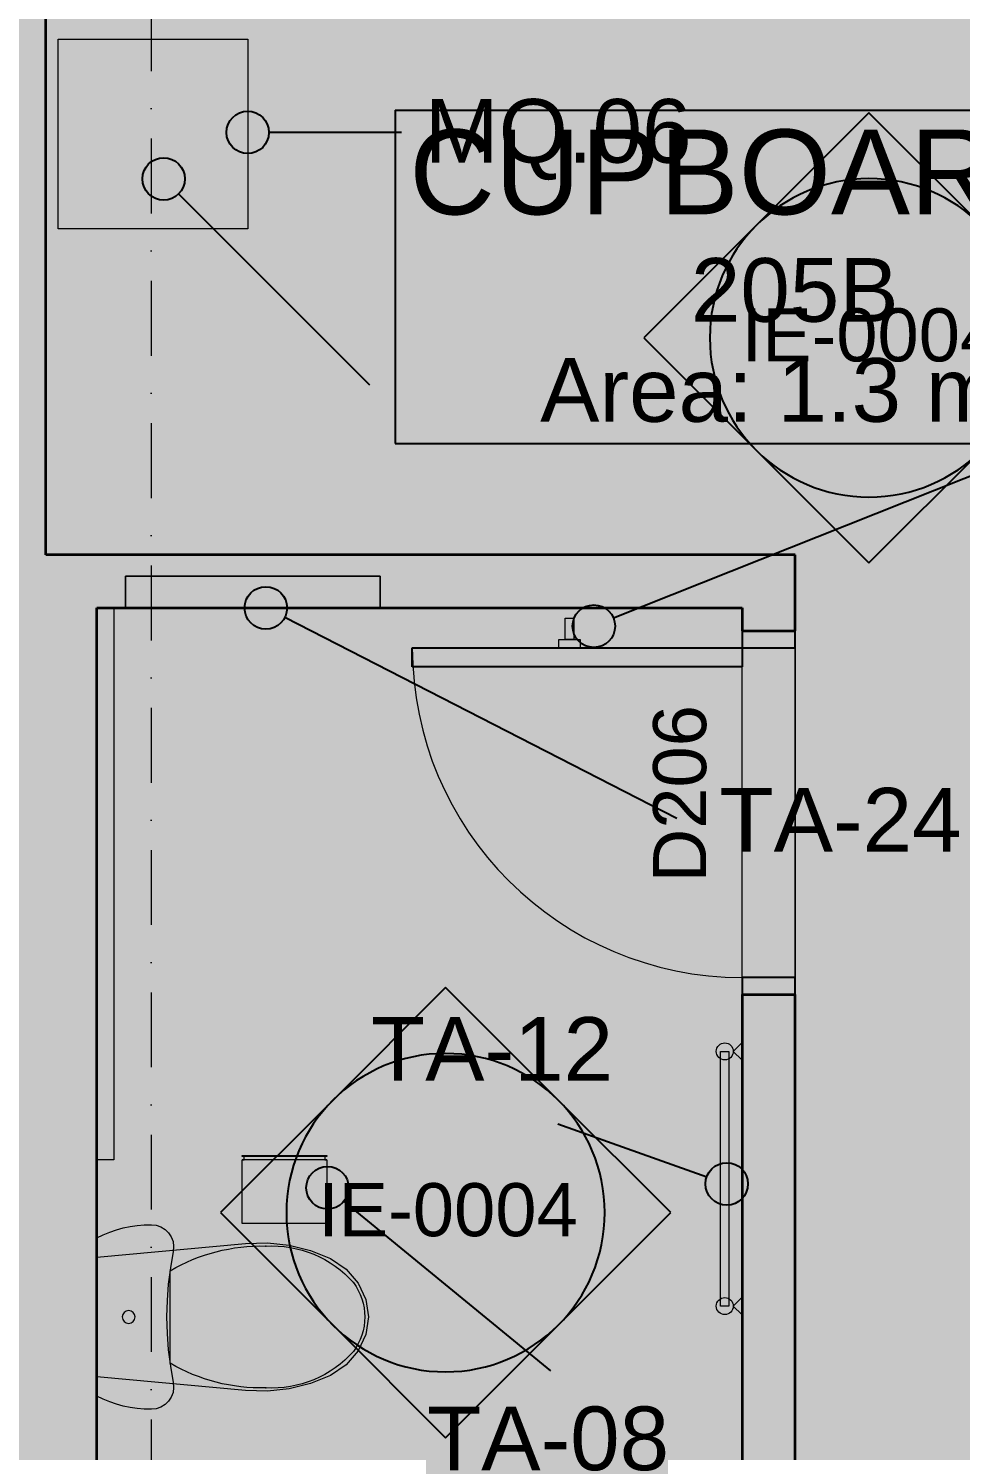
# Model space of a CAD drawing. Header units: millimetres. Extents: x -14278 to 101222, y -22378 to 34603.
# Drawn here: x 67727 to 69923, y 7339 to 10689 of the extents above; entities that cross this region are included whole.
import ezdxf
from ezdxf.enums import TextEntityAlignment as Align

# ---------------------------------------------------------------- set-up
doc = ezdxf.new("R2010")
doc.units = ezdxf.units.MM
doc.header["$MEASUREMENT"] = 0
doc.linetypes.add('Dot & Dashed', pattern=[335.138881, 176.388884, -88.194442, 0, -70.555556])
for name, color, linetype in [('A-Zz_20_10_90-T_TextFFEInternal', 7, 'Continuous'), ('A-Zz_60_50_30-P_MarkerInteriorElevation', 7, 'Continuous'), ('NewA-Ee_25_10-M_WallsInternal', 7, 'Continuous'), ('NewA-Ee_30_40-M_Floors', 7, 'Continuous'), ('NewA-Ee_40_20-M_GeneralFFAndEInternalEquipment', 7, 'Continuous'), ('NewA-Ee_40_20-M_GeneralFFAndEInternalMovable', 7, 'Continuous'), ('NewA-Ee_40_20-M_GeneralFFAndEInternalSanitary', 7, 'Continuous'), ('NewA-SL-M_SpacesInternal', 7, 'Continuous'), ('NewA-Ss_30_25-M_CeilingAndSoffitSystems', 7, 'Continuous'), ('NewA-Zz_20_10_90-T_TextFFEInternal', 7, 'Continuous'), ('NewA-Zz_35_40_80-M_GridStructural', 7, 'Continuous'), ('NewA-Zz_50_90_00-M_GrossInternal', 7, 'Continuous')]:
    doc.layers.add(name, color=color, linetype=linetype)
doc.styles.add('GENERATED_STYLE_1', font='')
doc.styles.get('GENERATED_STYLE_1').set_extended_font_data('Arial')

# ---------------------------------------------------------------- blocks, each defined once
blk = doc.blocks.new('Slab_29_2', base_point=(91916.9, 4903.2))
at = {"layer": 'NewA-Ee_30_40-M_Floors', "linetype": 'Continuous', "lineweight": 13}
blk.add_hatch(color=254, dxfattribs=at).paths.add_polyline_path([(91916.9, 4903.2), (91916.9, 11200.4), (94366.6, 11200.4), (94366.6, 13452.5), (59817.2, 13452.5), (59817.2, 4903.2)])
blk = doc.blocks.new('BEDROOM_205_31_2', base_point=(69349.6, 12917.8))
at = {"layer": 'NewA-SL-M_SpacesInternal', "color": 253, "linetype": 'Continuous', "lineweight": 13}
for p, q in [((67768.4, 13452.5), (67768.4, 9449.1)), ((67768.4, 9449.1), (67888.5, 9449.1)), ((67888.5, 9449.1), (69533.7, 9449.1)), ((69533.7, 9449.1), (69533.7, 6498.1))]:
    blk.add_line(p, q, dxfattribs=at)
at = {"layer": 'NewA-SL-M_SpacesInternal', "color": 5, "lineweight": 70, "style": 'GENERATED_STYLE_1'}
for tag, height, p in [('ROOM_NAME', 200, (69349.6, 13225.6)), ('ROOM_NUMBER', 150, (69349.6, 12922.8)), ('adj_text', 150, (69349.6, 12687.1))]:
    blk.add_attdef(tag, text='', height=height, dxfattribs=at).set_placement(p, align=Align.TOP_CENTER)
blk = doc.blocks.new('BATH_206_42_2', base_point=(68388.7, 5734.3))
at = {"layer": 'NewA-SL-M_SpacesInternal', "color": 253, "linetype": 'Continuous', "lineweight": 13}
for p, q in [((68556.1, 9399.1), (67956.1, 9399.1)), ((67956.1, 9399.1), (67956.1, 9324.1)), ((68556.1, 9324.1), (68556.1, 9399.1)), ((67895.9, 9324.1), (67888.5, 9324.1)), ((67888.5, 9324.1), (67888.5, 6498.1)), ((67956.1, 9324.1), (67895.9, 9324.1)), ((69408.7, 9324.1), (68556.1, 9324.1)), ((69408.7, 6792), (69408.7, 9324.1))]:
    blk.add_line(p, q, dxfattribs=at)
at = {"layer": 'NewA-SL-M_SpacesInternal', "color": 5, "lineweight": 70, "style": 'GENERATED_STYLE_1'}
for tag, height, p in [('ROOM_NAME', 200, (68388.7, 6042.1)), ('ROOM_NUMBER', 150, (68388.7, 5739.3)), ('adj_text', 150, (68388.7, 5503.6))]:
    blk.add_attdef(tag, text='', height=height, dxfattribs=at).set_placement(p, align=Align.TOP_CENTER)
blk = doc.blocks.new('CUPBOARD 1_205B_51_2', base_point=(69532.6, 10143.2))
at = {"layer": 'NewA-SL-M_SpacesInternal', "linetype": 'Continuous'}
for p, q in [((68591, 10496.8), (68591, 10182.5)), ((68591, 10496.8), (70474.3, 10496.8)), ((70474.3, 10496.8), (70474.3, 10182.5)), ((68591, 10182.5), (68591, 9946.8)), ((70474.3, 10182.5), (70474.3, 9946.8)), ((68591, 9946.8), (68591, 9711.1)), ((70474.3, 9946.8), (70474.3, 9711.1)), ((68591, 9711.1), (70474.3, 9711.1))]:
    blk.add_line(p, q, dxfattribs=at)
at = {"layer": 'NewA-SL-M_SpacesInternal', "color": 253, "linetype": 'Continuous', "lineweight": 13}
for p, q in [((70897.4, 9324.1), (70897.4, 7433.7)), ((71598.5, 9324.1), (70897.4, 9324.1)), ((71598.5, 7433.7), (71598.5, 9324.1)), ((70897.4, 7433.7), (71598.5, 7433.7))]:
    blk.add_line(p, q, dxfattribs=at)
at = {"layer": 'NewA-SL-M_SpacesInternal', "color": 5, "lineweight": 70, "style": 'GENERATED_STYLE_1'}
for tag, height, p in [('ROOM_NAME', 200, (69532.6, 10451.1)), ('ROOM_NUMBER', 150, (69532.6, 10148.2)), ('adj_text', 150, (69532.6, 9912.5))]:
    blk.add_attdef(tag, text='', height=height, dxfattribs=at).set_placement(p, align=Align.TOP_CENTER)
blk = doc.blocks.new('Slab_35_2', base_point=(67888.5, 6498.1))
at = {"layer": 'NewA-Ss_30_25-M_CeilingAndSoffitSystems', "linetype": 'Continuous', "lineweight": 0}
blk.add_hatch(color=255, dxfattribs=at).paths.add_polyline_path([(67888.5, 6498.1), (69408.7, 6498.1), (69408.7, 9324.1), (67888.5, 9324.1)])
at = {"layer": 'NewA-Ss_30_25-M_CeilingAndSoffitSystems', "color": 6, "linetype": 'Continuous', "lineweight": 13, "flags": 128}
blk.add_lwpolyline([(67888.5, 6498.1), (69408.7, 6498.1), (69408.7, 9324.1), (67888.5, 9324.1)], close=True, dxfattribs=at)
blk = doc.blocks.new('Slab_40_2', base_point=(67768.4, 13452.5))
at = {"layer": 'NewA-Ss_30_25-M_CeilingAndSoffitSystems', "linetype": 'Continuous', "lineweight": 0}
blk.add_hatch(color=255, dxfattribs=at).paths.add_polyline_path([(67768.4, 13452.5), (67768.4, 9449.1), (69533.7, 9449.1), (69533.7, 6498.1), (70772.4, 6498.1), (70772.4, 9449.1), (71598.5, 9449.1), (71598.5, 13452.5)])
at = {"layer": 'NewA-Ss_30_25-M_CeilingAndSoffitSystems', "color": 6, "linetype": 'Continuous', "lineweight": 13, "flags": 128}
blk.add_lwpolyline([(67768.4, 13452.5), (71598.5, 13452.5), (71598.5, 9449.1), (70772.4, 9449.1), (70772.4, 6498.1), (69533.7, 6498.1), (69533.7, 9449.1), (67768.4, 9449.1)], close=True, dxfattribs=at)
blk = doc.blocks.new('Wall_83_2', base_point=(67618.4, 13452.5))
at = {"layer": 'NewA-Ee_25_10-M_WallsInternal', "color": 92, "linetype": 'Continuous', "lineweight": 35, "flags": 128}
blk.add_lwpolyline([(67768.4, 9449.1), (67768.4, 13452.5)], dxfattribs=at)
blk = doc.blocks.new('Wall_92_2', base_point=(69533.7, 9449.1))
at = {"layer": 'NewA-Ee_25_10-M_WallsInternal', "color": 92, "linetype": 'Continuous', "lineweight": 35, "flags": 128}
for points in [[(69533.7, 9449.1), (67888.5, 9449.1)], [(67888.5, 9324.1), (69408.7, 9324.1)]]:
    blk.add_lwpolyline(points, dxfattribs=at)
blk = doc.blocks.new('Wall Niche Rectangular 19_2')
at = {"layer": 'NewA-Ee_25_10-M_WallsInternal', "color": 92, "linetype": 'Continuous', "lineweight": 35}
for p, q in [((-300, 0), (-300, -75)), ((300, 0), (-300, 0)), ((300, -75), (300, 0)), ((-300, -75), (300, -75))]:
    blk.add_line(p, q, dxfattribs=at)
at = {"layer": 'NewA-Ee_25_10-M_WallsInternal', "linetype": 'Continuous'}
blk.add_line((-300, 0), (300, 0), dxfattribs=at)
blk = doc.blocks.new('Wall_93_2', base_point=(67895.9, 9449.1))
at = {"layer": 'NewA-Ee_25_10-M_WallsInternal', "color": 92, "linetype": 'Continuous', "lineweight": 35}
for p, q in [((67420.9, 9399.1), (66820.9, 9399.1)), ((66820.9, 9324.1), (66820.9, 9399.1)), ((67420.9, 9324.1), (67420.9, 9399.1))]:
    blk.add_line(p, q, dxfattribs=at)
at = {"layer": 'NewA-Ee_25_10-M_WallsInternal', "color": 92, "linetype": 'Continuous', "lineweight": 35, "flags": 128}
for points in [[(67618.4, 9449.1), (65843.4, 9449.1)], [(67895.9, 9449.1), (67768.4, 9449.1)], [(65968.4, 9324.1), (66820.9, 9324.1)], [(67420.9, 9324.1), (67488.5, 9324.1)], [(67888.5, 9324.1), (67895.9, 9324.1)]]:
    blk.add_lwpolyline(points, dxfattribs=at)
at = {"layer": 'NewA-Ee_25_10-M_WallsInternal', "linetype": 'Continuous', "zscale": 1000, "rotation": 180}
blk.add_blockref('Wall Niche Rectangular 19_2', (67120.9, 9324.1), dxfattribs=at)
blk = doc.blocks.new('Door 19_3')
at = {"layer": 'NewA-Ee_25_10-M_WallsInternal', "linetype": 'Continuous'}
for p, q in [((343.5, 0), (343.5, 777)), ((343.5, 777), (388.5, 777)), ((388.5, 777), (388.5, 0)), ((-388.5, 0), (-428.5, 0)), ((-428.5, 0), (-428.5, -125)), ((-388.5, -125), (-388.5, 0)), ((388.5, 0), (343.5, 0)), ((428.5, 0), (388.5, 0)), ((388.5, 0), (388.5, -125)), ((428.5, -125), (428.5, 0)), ((-428.5, -125), (-388.5, -125)), ((388.5, -125), (428.5, -125))]:
    blk.add_line(p, q, dxfattribs=at)
at = {"layer": 'NewA-Ee_25_10-M_WallsInternal', "color": 92, "linetype": 'Continuous', "lineweight": 35}
for p, q in [((-428.5, 0), (-428.5, -125)), ((428.5, 0), (428.5, -125))]:
    blk.add_line(p, q, dxfattribs=at)
at = {"layer": 'NewA-Ee_25_10-M_WallsInternal', "color": 6, "linetype": 'Continuous', "lineweight": 13}
blk.add_arc((388.5, 0), 777, 90, 180, dxfattribs=at)
blk = doc.blocks.new('D Marker 19')
at = {"layer": 'NewA-Ee_25_10-M_WallsInternal', "style": 'GENERATED_STYLE_1'}
blk.add_attdef('AC_WIDO_ID', text='', height=125, dxfattribs=at).set_placement((-262.1, 94.8), align=Align.BOTTOM_LEFT)
blk = doc.blocks.new('Wall_99_2', base_point=(69533.7, 9449.1))
at = {"layer": 'NewA-Ee_25_10-M_WallsInternal', "color": 92, "linetype": 'Continuous', "lineweight": 35}
for p, q in [((69408.7, 9270.4), (69533.7, 9270.4)), ((69408.7, 8413.4), (69533.7, 8413.4))]:
    blk.add_line(p, q, dxfattribs=at)
at = {"layer": 'NewA-Ee_25_10-M_WallsInternal', "color": 92, "linetype": 'Continuous', "lineweight": 35, "flags": 128}
for points in [[(69533.7, 9270.4), (69533.7, 9449.1)], [(69408.7, 9324.1), (69408.7, 9270.4)], [(69408.7, 8413.4), (69408.7, 6498.1)], [(69533.7, 6498.1), (69533.7, 8413.4)]]:
    blk.add_lwpolyline(points, dxfattribs=at)
at = {"layer": 'NewA-Ee_25_10-M_WallsInternal', "linetype": 'Continuous', "zscale": 1000, "rotation": 89.99999999999997}
blk.add_blockref('Door 19_3', (69408.7, 8841.9), dxfattribs=at)
at = {"layer": 'NewA-Ee_25_10-M_WallsInternal'}
ref = blk.add_blockref('D Marker 19', (69533.7, 8841.9), dxfattribs=dict(at, rotation=270))
ref.add_attrib('AC_WIDO_ID', 'D206', dxfattribs={"color": 7, "height": 125, "rotation": 90, "style": 'GENERATED_STYLE_1'}).set_placement((69361.4, 8677.7), align=Align.BOTTOM_LEFT)
blk = doc.blocks.new('Wall_121_2', base_point=(67888.5, 9449.1))
at = {"layer": 'NewA-Ee_25_10-M_WallsInternal', "color": 92, "linetype": 'Continuous', "lineweight": 35, "flags": 128}
for points in [[(67488.5, 9324.1), (67488.5, 6498.1)], [(67888.5, 6498.1), (67888.5, 9324.1)]]:
    blk.add_lwpolyline(points, dxfattribs=at)
blk = doc.blocks.new('Standard grid marker')
at = {"layer": 'NewA-Zz_35_40_80-M_GridStructural', "color": 6, "linetype": 'Dot & Dashed', "lineweight": 13}
blk.add_line((1000, 0), (18130.8, 0), dxfattribs=at)
at = {"layer": 'NewA-Zz_35_40_80-M_GridStructural', "style": 'GENERATED_STYLE_1'}
blk.add_attdef('AC_MarkerText_1', text='', height=250, rotation=90, dxfattribs=at).set_placement((-250, 14.3), align=Align.MIDDLE_CENTER)
blk = doc.blocks.new('Rectangular Table 01 19_3')
at = {"layer": 'NewA-Ee_40_20-M_GeneralFFAndEInternalMovable', "color": 1, "linetype": 'Continuous', "lineweight": 18}
for p, q in [((446.6, 446.6), (0, 446.6)), ((0, 446.6), (0, 0)), ((446.6, 0), (446.6, 446.6)), ((0, 0), (446.6, 0))]:
    blk.add_line(p, q, dxfattribs=at)
blk = doc.blocks.new('Wall Hanging Rack 19')
at = {"layer": 'NewA-Ee_40_20-M_GeneralFFAndEInternalEquipment', "color": 1, "linetype": 'Continuous', "lineweight": 18}
for p, q in [((25, 0), (-25, 0)), ((-25, 0), (-25, -20)), ((25, -20), (25, 0)), ((-25, -20), (25, -20)), ((10, -20), (-10, -20)), ((-10, -20), (-10, -70)), ((10, -70), (10, -20)), ((-10, -70), (10, -70))]:
    blk.add_line(p, q, dxfattribs=at)
blk = doc.blocks.new('Towel Rack 19')
at = {"layer": 'NewA-Ee_40_20-M_GeneralFFAndEInternalEquipment', "color": 1, "linetype": 'Continuous', "lineweight": 18}
for p, q in [((-280, 0), (-320, 0)), ((-320, 0), (-300, -20)), ((-300, -20), (-280, 0)), ((320, 0), (280, 0)), ((280, 0), (300, -20)), ((300, -20), (320, 0)), ((300, -30), (-300, -30)), ((-300, -30), (-300, -50)), ((300, -50), (300, -30)), ((-300, -50), (300, -50))]:
    blk.add_line(p, q, dxfattribs=at)
for centre, start, end in [((-300, -40), 0, 180), ((300, -40), 0, 180), ((-300, -40), 180, 0), ((300, -40), 180, 0)]:
    blk.add_arc(centre, 20, start, end, dxfattribs=at)
blk = doc.blocks.new('Toilet Paper Dispenser 19')
at = {"layer": 'NewA-Ee_40_20-M_GeneralFFAndEInternalEquipment', "color": 1, "linetype": 'Continuous', "lineweight": 18}
for p, q in [((200, 0), (0, 0)), ((0, 0), (0, -2)), ((200, -2), (200, 0)), ((0, -2), (5, -2)), ((0, -2), (200, -2)), ((5, -10), (0, -10)), ((0, -10), (0, -160)), ((0, -10), (200, -10)), ((5, -2), (5, -10)), ((195, -10), (195, -2)), ((195, -2), (200, -2)), ((200, -10), (195, -10)), ((200, -160), (200, -10)), ((0, -160), (200, -160))]:
    blk.add_line(p, q, dxfattribs=at)
blk = doc.blocks.new('Cabinet Wall Single Door 19')
at = {"layer": 'NewA-Ee_40_20-M_GeneralFFAndEInternalEquipment', "color": 1, "linetype": 'Continuous', "lineweight": 18}
for p, q in [((600, 75), (0, 75)), ((0, 75), (0, 0)), ((600, 0), (600, 75)), ((0, 0), (600, 0))]:
    blk.add_line(p, q, dxfattribs=at)
blk = doc.blocks.new('WC 19')
at = {"layer": 'NewA-Ee_40_20-M_GeneralFFAndEInternalSanitary', "color": 1, "linetype": 'Continuous', "lineweight": 18}
for p, q in [((-186.8, -25), (-193.9, -40.1)), ((186.8, -25), (-186.8, -25)), ((-141, -25), (-173.3, -375.4)), ((141, -25), (-141, -25)), ((173.3, -375.4), (141, -25)), ((193.9, -40.1), (186.8, -25)), ((-200.1, -55.5), (-205.4, -71.3)), ((-193.9, -40.1), (-200.1, -55.5)), ((200.1, -55.5), (193.9, -40.1)), ((205.4, -71.3), (200.1, -55.5)), ((-209.7, -87.4), (-213.1, -103.7)), ((-205.4, -71.3), (-209.7, -87.4)), ((209.7, -87.4), (205.4, -71.3)), ((213.1, -103.7), (209.7, -87.4)), ((-215.5, -120.2), (-217, -136.8)), ((-213.1, -103.7), (-215.5, -120.2)), ((215.5, -120.2), (213.1, -103.7)), ((217, -136.8), (215.5, -120.2)), ((-217, -136.8), (-217.5, -153.5)), ((-217.5, -153.5), (-216.2, -165)), ((-216.2, -165), (-212.4, -176)), ((212.4, -176), (216.2, -165)), ((216.2, -165), (217.5, -153.5)), ((217.5, -153.5), (217, -136.8)), ((-212.4, -176), (-206.3, -185.9)), ((-206.3, -185.9), (-198.2, -194.1)), ((-198.2, -194.1), (-188.5, -200.5)), ((-188.5, -200.5), (-177.6, -204.5)), ((-154.5, -205), (-116.2, -198.2)), ((-116.2, -198.2), (-77.6, -193.3)), ((0, -198), (-108.9, -198)), ((-77.6, -193.3), (-38.9, -190.4)), ((-38.9, -190.4), (0, -189.4)), ((0, -189.4), (38.9, -190.4)), ((108.9, -198), (0, -198)), ((38.9, -190.4), (77.6, -193.3)), ((77.6, -193.3), (116.2, -198.2)), ((116.2, -198.2), (154.5, -205)), ((177.6, -204.5), (188.5, -200.5)), ((188.5, -200.5), (198.2, -194.1)), ((198.2, -194.1), (206.3, -185.9)), ((206.3, -185.9), (212.4, -176)), ((-177.6, -204.5), (-166.1, -206)), ((-166.1, -206), (-154.5, -205)), ((154.5, -205), (166.1, -206)), ((166.1, -206), (177.6, -204.5)), ((-173.3, -375.4), (-174.9, -427.1)), ((174.9, -427.1), (173.3, -375.4)), ((-174.9, -427.1), (-169.4, -478.4)), ((169.4, -478.4), (174.9, -427.1)), ((-169.4, -478.4), (-157, -528.2)), ((157, -528.2), (169.4, -478.4)), ((-157, -528.2), (-138, -575.1)), ((138, -575.1), (157, -528.2)), ((-138, -575.1), (-112.4, -612.3)), ((112.4, -612.3), (138, -575.1)), ((-112.4, -612.3), (-79.4, -640.8)), ((79.4, -640.8), (112.4, -612.3)), ((81.1, -629.6), (81.1, -629.6)), ((-79.4, -640.8), (-41, -658.8)), ((-41, -658.8), (0, -665)), ((0, -656.4), (0, -656.4)), ((0, -665), (41, -658.8)), ((41, -658.8), (79.4, -640.8))]:
    blk.add_line(p, q, dxfattribs=at)
blk.add_circle((0, -100), 15, dxfattribs=at)
for centre, radius, start, end in [((258.1, -412.9), 425.4, 149.6518, 181.3539), ((-258.1, -412.9), 425.4, 358.6461, 30.3482), ((89.5, -437.3), 257, 176.8048, 228.4245), ((-89.5, -437.3), 257, 311.5755, 3.1952), ((0.8, -517.8), 138.6, 233.7772, 269.6644), ((-0.8, -517.8), 138.6, 270.3356, 306.2228)]:
    blk.add_arc(centre, radius, start, end, dxfattribs=at)
for p in [(108.9, -198), (-167, -423), (167, -423), (-81.1, -629.6)]:
    blk.add_point(p, dxfattribs=at)
blk = doc.blocks.new('Mirror 19_5')
at = {"layer": 'NewA-Ee_40_20-M_GeneralFFAndEInternalEquipment', "color": 1, "linetype": 'Continuous', "lineweight": 18}
for p, q in [((1300, 40), (0, 40)), ((0, 40), (0, 0)), ((1300, 40), (0, 40)), ((0, 40), (0, 0)), ((1300, 0), (1300, 40)), ((1300, 0), (1300, 40)), ((0, 0), (1300, 0)), ((0, 0), (1300, 0))]:
    blk.add_line(p, q, dxfattribs=at)
blk = doc.blocks.new('Line_119_2', base_point=(68606.5, 10444.3))
at = {"layer": 'NewA-Zz_20_10_90-T_TextFFEInternal', "linetype": 'Continuous'}
blk.add_hatch(color=256, dxfattribs=at).paths.add_polyline_path([(68293.9, 10444.3), (68290.1, 10463.4), (68279.2, 10479.6), (68263, 10490.5), (68243.9, 10494.3), (68224.7, 10490.5), (68208.5, 10479.6), (68197.7, 10463.4), (68193.9, 10444.3), (68197.7, 10425.2), (68208.5, 10408.9), (68224.7, 10398.1), (68243.9, 10394.3), (68263, 10398.1), (68279.2, 10408.9), (68290.1, 10425.2)])
blk.add_line((68606.5, 10444.3), (68293.9, 10444.3), dxfattribs=at)
blk.add_circle((68243.9, 10444.3), 50, dxfattribs=at)
blk = doc.blocks.new('Line_120_2', base_point=(68531.4, 9849.2))
at = {"layer": 'NewA-Zz_20_10_90-T_TextFFEInternal', "linetype": 'Continuous'}
blk.add_hatch(color=256, dxfattribs=at).paths.add_polyline_path([(68095.9, 10334.7), (68092.1, 10353.8), (68081.2, 10370), (68065, 10380.9), (68045.9, 10384.7), (68026.7, 10380.9), (68010.5, 10370), (67999.7, 10353.8), (67995.9, 10334.7), (67999.7, 10315.5), (68010.5, 10299.3), (68026.7, 10288.5), (68045.9, 10284.7), (68065, 10288.5), (68081.2, 10299.3), (68092.1, 10315.5)])
blk.add_line((68531.4, 9849.2), (68081.2, 10299.3), dxfattribs=at)
blk.add_circle((68045.9, 10334.7), 50, dxfattribs=at)
blk = doc.blocks.new('Line_146_2', base_point=(68957.8, 7527))
at = {"layer": 'NewA-Zz_20_10_90-T_TextFFEInternal', "linetype": 'Continuous'}
blk.add_hatch(color=256, dxfattribs=at).paths.add_polyline_path([(68481.9, 7958), (68478.1, 7977.1), (68467.2, 7993.4), (68451, 8004.2), (68431.9, 8008), (68412.7, 8004.2), (68396.5, 7993.4), (68385.7, 7977.1), (68381.9, 7958), (68385.7, 7938.9), (68396.5, 7922.7), (68412.7, 7911.8), (68431.9, 7908), (68451, 7911.8), (68467.2, 7922.7), (68478.1, 7938.9)])
blk.add_line((68957.8, 7527), (68470.6, 7926.3), dxfattribs=at)
blk.add_circle((68431.9, 7958), 50, dxfattribs=at)
blk = doc.blocks.new('Line_153_2', base_point=(69254.7, 8828.2))
at = {"layer": 'NewA-Zz_20_10_90-T_TextFFEInternal', "linetype": 'Continuous'}
blk.add_hatch(color=256, dxfattribs=at).paths.add_polyline_path([(68336.7, 9324.1), (68332.9, 9343.3), (68322.1, 9359.5), (68305.8, 9370.3), (68286.7, 9374.1), (68267.6, 9370.3), (68251.3, 9359.5), (68240.5, 9343.3), (68236.7, 9324.1), (68240.5, 9305), (68251.3, 9288.8), (68267.6, 9278), (68286.7, 9274.1), (68305.8, 9278), (68322.1, 9288.8), (68332.9, 9305)])
blk.add_line((69254.7, 8828.2), (68331.2, 9301.3), dxfattribs=at)
blk.add_circle((68286.7, 9324.1), 50, dxfattribs=at)
blk = doc.blocks.new('Line_155_2', base_point=(70105.5, 9697.6))
at = {"layer": 'NewA-Zz_20_10_90-T_TextFFEInternal', "linetype": 'Continuous'}
blk.add_hatch(color=256, dxfattribs=at).paths.add_polyline_path([(69109.3, 9281.1), (69105.5, 9300.2), (69094.6, 9316.4), (69078.4, 9327.3), (69059.3, 9331.1), (69040.2, 9327.3), (69023.9, 9316.4), (69013.1, 9300.2), (69009.3, 9281.1), (69013.1, 9261.9), (69023.9, 9245.7), (69040.2, 9234.9), (69059.3, 9231.1), (69078.4, 9234.9), (69094.6, 9245.7), (69105.5, 9261.9)])
blk.add_line((70105.5, 9697.6), (69105.7, 9299.6), dxfattribs=at)
blk.add_circle((69059.3, 9281.1), 50, dxfattribs=at)
blk = doc.blocks.new('Line_167_2', base_point=(68974.7, 8108.6))
at = {"layer": 'NewA-Zz_20_10_90-T_TextFFEInternal', "linetype": 'Continuous'}
blk.add_hatch(color=256, dxfattribs=at).paths.add_polyline_path([(69422.4, 7967.1), (69418.6, 7986.3), (69407.7, 8002.5), (69391.5, 8013.3), (69372.4, 8017.1), (69353.2, 8013.3), (69337, 8002.5), (69326.2, 7986.3), (69322.4, 7967.1), (69326.2, 7948), (69337, 7931.8), (69353.2, 7920.9), (69372.4, 7917.1), (69391.5, 7920.9), (69407.7, 7931.8), (69418.6, 7948)])
blk.add_line((68974.7, 8108.6), (69325.3, 7983.9), dxfattribs=at)
blk.add_circle((69372.4, 7967.1), 50, dxfattribs=at)
blk = doc.blocks.new('Interior Elevation_2_2', base_point=(67802.6, 8757.5))
at = {"layer": 'A-Zz_60_50_30-P_MarkerInteriorElevation', "linetype": 'Continuous'}
for points in [[(68975.2, 8164.5), (68710, 8429.7), (68444.9, 8164.5, -0.414214)], [(68444.9, 8164.5), (68179.7, 7899.4), (68444.9, 7634.2, -0.414214)], [(68975.2, 7634.2), (69240.4, 7899.4), (68975.2, 8164.5, -0.414214)], [(68444.9, 7634.2), (68710, 7369), (68975.2, 7634.2, -0.414214)]]:
    blk.add_hatch(color=256, dxfattribs=at).paths.add_polyline_path(points)
for p, q in [((68710, 8429.7), (68444.9, 8164.5)), ((68975.2, 8164.5), (68710, 8429.7)), ((68444.9, 8164.5), (68179.7, 7899.4)), ((69240.4, 7899.4), (68975.2, 8164.5)), ((68179.7, 7899.4), (68444.9, 7634.2)), ((68975.2, 7634.2), (69240.4, 7899.4)), ((68444.9, 7634.2), (68710, 7369)), ((68710, 7369), (68975.2, 7634.2))]:
    blk.add_line(p, q, dxfattribs=at)
for start, end in [(0, 180), (180, 0)]:
    blk.add_arc((68710, 7899.4), 375, start, end, dxfattribs=at)
at = {"layer": 'A-Zz_60_50_30-P_MarkerInteriorElevation', "color": 5, "lineweight": 70, "insert": (68409.8, 7905.5), "char_height": 125, "attachment_point": 4, "style": 'GENERATED_STYLE_1'}
blk.add_mtext('\\A1;{\\fArial|b0|i0|c0|p34;IE-0004}', dxfattribs=at)
blk = doc.blocks.new('Interior Elevation_3_2', base_point=(67595.3, 12292.3))
at = {"layer": 'A-Zz_60_50_30-P_MarkerInteriorElevation', "linetype": 'Continuous'}
for points in [[(69972.6, 10225.5), (69707.5, 10490.6), (69442.3, 10225.5, -0.414214)], [(69442.3, 10225.5), (69177.1, 9960.3), (69442.3, 9695.1, -0.414214)], [(69972.6, 9695.1), (70237.8, 9960.3), (69972.6, 10225.5, -0.414214)], [(69442.3, 9695.1), (69707.5, 9430), (69972.6, 9695.1, -0.414214)]]:
    blk.add_hatch(color=256, dxfattribs=at).paths.add_polyline_path(points)
for p, q in [((69707.5, 10490.6), (69442.3, 10225.5)), ((69972.6, 10225.5), (69707.5, 10490.6)), ((69442.3, 10225.5), (69177.1, 9960.3)), ((70237.8, 9960.3), (69972.6, 10225.5)), ((69177.1, 9960.3), (69442.3, 9695.1)), ((69972.6, 9695.1), (70237.8, 9960.3)), ((69442.3, 9695.1), (69707.5, 9430)), ((69707.5, 9430), (69972.6, 9695.1))]:
    blk.add_line(p, q, dxfattribs=at)
for start, end in [(0, 180), (180, 0)]:
    blk.add_arc((69707.5, 9960.3), 375, start, end, dxfattribs=at)
at = {"layer": 'A-Zz_60_50_30-P_MarkerInteriorElevation', "color": 5, "lineweight": 70, "insert": (69407.3, 9966.4), "char_height": 125, "attachment_point": 4, "style": 'GENERATED_STYLE_1'}
blk.add_mtext('\\A1;{\\fArial|b0|i0|c0|p34;IE-0004}', dxfattribs=at)
blk = doc.blocks.new('Label_201_2', base_point=(68550.1, 10607.2))
at = {"layer": 'A-Zz_20_10_90-T_TextFFEInternal', "insert": (68975.1, 10522.9), "char_height": 150, "attachment_point": 2, "style": 'GENERATED_STYLE_1'}
blk.add_mtext('\\fArial|b0|i0|c0|p34;MQ.06\\fArial|b0|i0|c0|p34;\\fArial|b0|i0|c0|p34;\\fArial|b0|i0|c0|p34;\\fArial|b0|i0|c0|p34;\\fArial|b0|i0|c0|p34;\\fArial|b0|i0|c0|p34;\\fArial|b0|i0|c0|p34;\\fArial|b0|i0|c0|p34;\\fArial|b0|i0|c0|p34;\\fArial|b0|i0|c0|p34;\\fArial|b0|i0|c0|p34;\\fArial|b0|i0|c0|p34;\\fArial|b0|i0|c0|p34;\\fArial|b0|i0|c0|p34;\\fArial|b0|i0|c0|p34;\\fArial|b0|i0|c0|p34;\\fArial|b0|i0|c0|p34;\\fArial|b0|i0|c0|p34;\\fArial|b0|i0|c0|p34;\\fArial|b0|i0|c0|p34;\\fArial|b0|i0|c0|p34;\\fArial|b0|i0|c0|p34;\\fArial|b0|i0|c0|p34;\\fArial|b0|i0|c0|p34;\\fArial|b0|i0|c0|p34;\\fArial|b0|i0|c0|p34;\\fArial|b0|i0|c0|p34;\\fArial|b0|i0|c0|p34;\\fArial|b0|i0|c0|p34;}', dxfattribs=at)
blk = doc.blocks.new('Label_214_2', base_point=(68526.4, 7527))
at = {"layer": 'A-Zz_20_10_90-T_TextFFEInternal', "insert": (68951.4, 7442.7), "char_height": 150, "attachment_point": 2, "style": 'GENERATED_STYLE_1'}
blk.add_mtext('\\fArial|b0|i0|c0|p34;TA-08\\fArial|b0|i0|c0|p34;\\fArial|b0|i0|c0|p34;\\fArial|b0|i0|c0|p34;\\fArial|b0|i0|c0|p34;\\fArial|b0|i0|c0|p34;\\fArial|b0|i0|c0|p34;\\fArial|b0|i0|c0|p34;\\fArial|b0|i0|c0|p34;\\fArial|b0|i0|c0|p34;\\fArial|b0|i0|c0|p34;\\fArial|b0|i0|c0|p34;\\fArial|b0|i0|c0|p34;\\fArial|b0|i0|c0|p34;\\fArial|b0|i0|c0|p34;\\fArial|b0|i0|c0|p34;\\fArial|b0|i0|c0|p34;\\fArial|b0|i0|c0|p34;\\fArial|b0|i0|c0|p34;\\fArial|b0|i0|c0|p34;\\fArial|b0|i0|c0|p34;\\fArial|b0|i0|c0|p34;\\fArial|b0|i0|c0|p34;\\fArial|b0|i0|c0|p34;\\fArial|b0|i0|c0|p34;\\fArial|b0|i0|c0|p34;\\fArial|b0|i0|c0|p34;\\fArial|b0|i0|c0|p34;\\fArial|b0|i0|c0|p34;\\fArial|b0|i0|c0|p34;}', dxfattribs=at)
blk = doc.blocks.new('Label_215_2', base_point=(68394.3, 8444.3))
at = {"layer": 'A-Zz_20_10_90-T_TextFFEInternal', "insert": (68819.3, 8360), "char_height": 150, "attachment_point": 2, "style": 'GENERATED_STYLE_1'}
blk.add_mtext('\\fArial|b0|i0|c0|p34;TA-12\\fArial|b0|i0|c0|p34;\\fArial|b0|i0|c0|p34;\\fArial|b0|i0|c0|p34;\\fArial|b0|i0|c0|p34;\\fArial|b0|i0|c0|p34;\\fArial|b0|i0|c0|p34;\\fArial|b0|i0|c0|p34;\\fArial|b0|i0|c0|p34;\\fArial|b0|i0|c0|p34;\\fArial|b0|i0|c0|p34;\\fArial|b0|i0|c0|p34;\\fArial|b0|i0|c0|p34;\\fArial|b0|i0|c0|p34;\\fArial|b0|i0|c0|p34;\\fArial|b0|i0|c0|p34;\\fArial|b0|i0|c0|p34;\\fArial|b0|i0|c0|p34;\\fArial|b0|i0|c0|p34;\\fArial|b0|i0|c0|p34;\\fArial|b0|i0|c0|p34;\\fArial|b0|i0|c0|p34;\\fArial|b0|i0|c0|p34;\\fArial|b0|i0|c0|p34;\\fArial|b0|i0|c0|p34;\\fArial|b0|i0|c0|p34;\\fArial|b0|i0|c0|p34;\\fArial|b0|i0|c0|p34;\\fArial|b0|i0|c0|p34;\\fArial|b0|i0|c0|p34;}', dxfattribs=at)
blk = doc.blocks.new('Label_217_2', base_point=(69215.3, 8984.4))
at = {"layer": 'A-Zz_20_10_90-T_TextFFEInternal', "insert": (69640.3, 8900.1), "char_height": 150, "attachment_point": 2, "style": 'GENERATED_STYLE_1'}
blk.add_mtext('\\fArial|b0|i0|c0|p34;TA-24\\fArial|b0|i0|c0|p34;\\fArial|b0|i0|c0|p34;\\fArial|b0|i0|c0|p34;\\fArial|b0|i0|c0|p34;\\fArial|b0|i0|c0|p34;\\fArial|b0|i0|c0|p34;\\fArial|b0|i0|c0|p34;\\fArial|b0|i0|c0|p34;\\fArial|b0|i0|c0|p34;\\fArial|b0|i0|c0|p34;\\fArial|b0|i0|c0|p34;\\fArial|b0|i0|c0|p34;\\fArial|b0|i0|c0|p34;\\fArial|b0|i0|c0|p34;\\fArial|b0|i0|c0|p34;\\fArial|b0|i0|c0|p34;\\fArial|b0|i0|c0|p34;\\fArial|b0|i0|c0|p34;\\fArial|b0|i0|c0|p34;\\fArial|b0|i0|c0|p34;\\fArial|b0|i0|c0|p34;\\fArial|b0|i0|c0|p34;\\fArial|b0|i0|c0|p34;\\fArial|b0|i0|c0|p34;\\fArial|b0|i0|c0|p34;\\fArial|b0|i0|c0|p34;\\fArial|b0|i0|c0|p34;\\fArial|b0|i0|c0|p34;\\fArial|b0|i0|c0|p34;}', dxfattribs=at)

msp = doc.modelspace()

# ---------------------------------------------------------------- hatches: boundary and pattern name
at = {"layer": 'NewA-Zz_50_90_00-M_GrossInternal', "linetype": 'Continuous', "lineweight": 140}
msp.add_hatch(color=1, dxfattribs=at).paths.add_polyline_path([(59817.2, 13452.5), (94366.6, 13452.5), (94366.6, 5053.1), (65166.6, 5053.1), (65166.6, 503.1), (61717.2, 503.1), (61717.2, 5053.1), (59817.2, 5053.1)])

# ---------------------------------------------------------------- block references
at = {"layer": 'A-Zz_20_10_90-T_TextFFEInternal', "color": 6, "linetype": 'Continuous', "lineweight": 13}
for name, p in [('Label_201_2', (68550.1, 10607.2)), ('Label_217_2', (69215.3, 8984.4)), ('Label_215_2', (68394.3, 8444.3)), ('Label_214_2', (68526.4, 7527))]:
    msp.add_blockref(name, p, dxfattribs=at)
at = {"layer": 'A-Zz_60_50_30-P_MarkerInteriorElevation', "lineweight": 0}
for name, p in [('Interior Elevation_3_2', (67595.3, 12292.3)), ('Interior Elevation_2_2', (67802.6, 8757.5))]:
    msp.add_blockref(name, p, dxfattribs=at)
at = {"layer": 'NewA-Ee_25_10-M_WallsInternal', "color": 92, "lineweight": 35}
for name, p in [('Wall_83_2', (67618.4, 13452.5)), ('Wall_93_2', (67895.9, 9449.1)), ('Wall_92_2', (69533.7, 9449.1)), ('Wall_99_2', (69533.7, 9449.1)), ('Wall_121_2', (67888.5, 9449.1))]:
    msp.add_blockref(name, p, dxfattribs=at)
at = {"layer": 'NewA-Ee_30_40-M_Floors', "color": 6, "linetype": 'Continuous', "lineweight": 13}
msp.add_blockref('Slab_29_2', (91916.9, 4903.2), dxfattribs=at)
at = {"layer": 'NewA-Ee_40_20-M_GeneralFFAndEInternalEquipment', "color": 6, "linetype": 'Continuous', "lineweight": 13, "xscale": -1, "zscale": 1000}
for name, p in [('Cabinet Wall Single Door 19', (68556.1, 9324.1)), ('Toilet Paper Dispenser 19', (68430.6, 8033.8))]:
    msp.add_blockref(name, p, dxfattribs=at)
for name, p, rotation in [('Mirror 19_5', (67928.5, 9324.1), 90), ('Wall Hanging Rack 19', (69001.9, 9229.8), 180), ('Towel Rack 19', (69407.7, 7979.4), 270)]:
    msp.add_blockref(name, p, dxfattribs=dict(at, rotation=rotation))
at = {"layer": 'NewA-Ee_40_20-M_GeneralFFAndEInternalMovable', "color": 6, "linetype": 'Continuous', "lineweight": 13, "xscale": -1, "zscale": 1000}
msp.add_blockref('Rectangular Table 01 19_3', (68243.9, 10217.2), dxfattribs=at)
at = {"layer": 'NewA-Ee_40_20-M_GeneralFFAndEInternalSanitary', "color": 6, "linetype": 'Continuous', "lineweight": 13, "xscale": -1, "zscale": 1000, "rotation": 90}
msp.add_blockref('WC 19', (67863.5, 7653.6), dxfattribs=at)
at = {"layer": 'NewA-SL-M_SpacesInternal', "linetype": 'Continuous'}
for name, p in [('BEDROOM_205_31_2', (69349.6, 12917.8)), ('BATH_206_42_2', (68388.7, 5734.3))]:
    msp.add_blockref(name, p, dxfattribs=at)
msp.add_blockref('CUPBOARD 1_205B_51_2', (69532.6, 10143.2), dxfattribs=at).add_auto_attribs({'ROOM_NAME': 'CUPBOARD 1', 'ROOM_NUMBER': '205B', 'adj_text': 'Area: 1.3 m2'})
at = {"layer": 'NewA-Ss_30_25-M_CeilingAndSoffitSystems', "color": 6, "linetype": 'Continuous', "lineweight": 13}
for name, p in [('Slab_40_2', (67768.4, 13452.5)), ('Slab_35_2', (67888.5, 6498.1))]:
    msp.add_blockref(name, p, dxfattribs=at)
at = {"layer": 'NewA-Zz_20_10_90-T_TextFFEInternal', "linetype": 'Continuous'}
for name, p in [('Line_119_2', (68606.5, 10444.3)), ('Line_120_2', (68531.4, 9849.2)), ('Line_155_2', (70105.5, 9697.6)), ('Line_153_2', (69254.7, 8828.2)), ('Line_167_2', (68974.7, 8108.6)), ('Line_146_2', (68957.8, 7527))]:
    msp.add_blockref(name, p, dxfattribs=at)
at = {"layer": 'NewA-Zz_35_40_80-M_GridStructural', "color": 1, "linetype": 'Continuous', "lineweight": 18, "zscale": 1000, "rotation": 270}
msp.add_blockref('Standard grid marker', (68016.9, 16123), dxfattribs=at)

doc.saveas('drawing.dxf')
